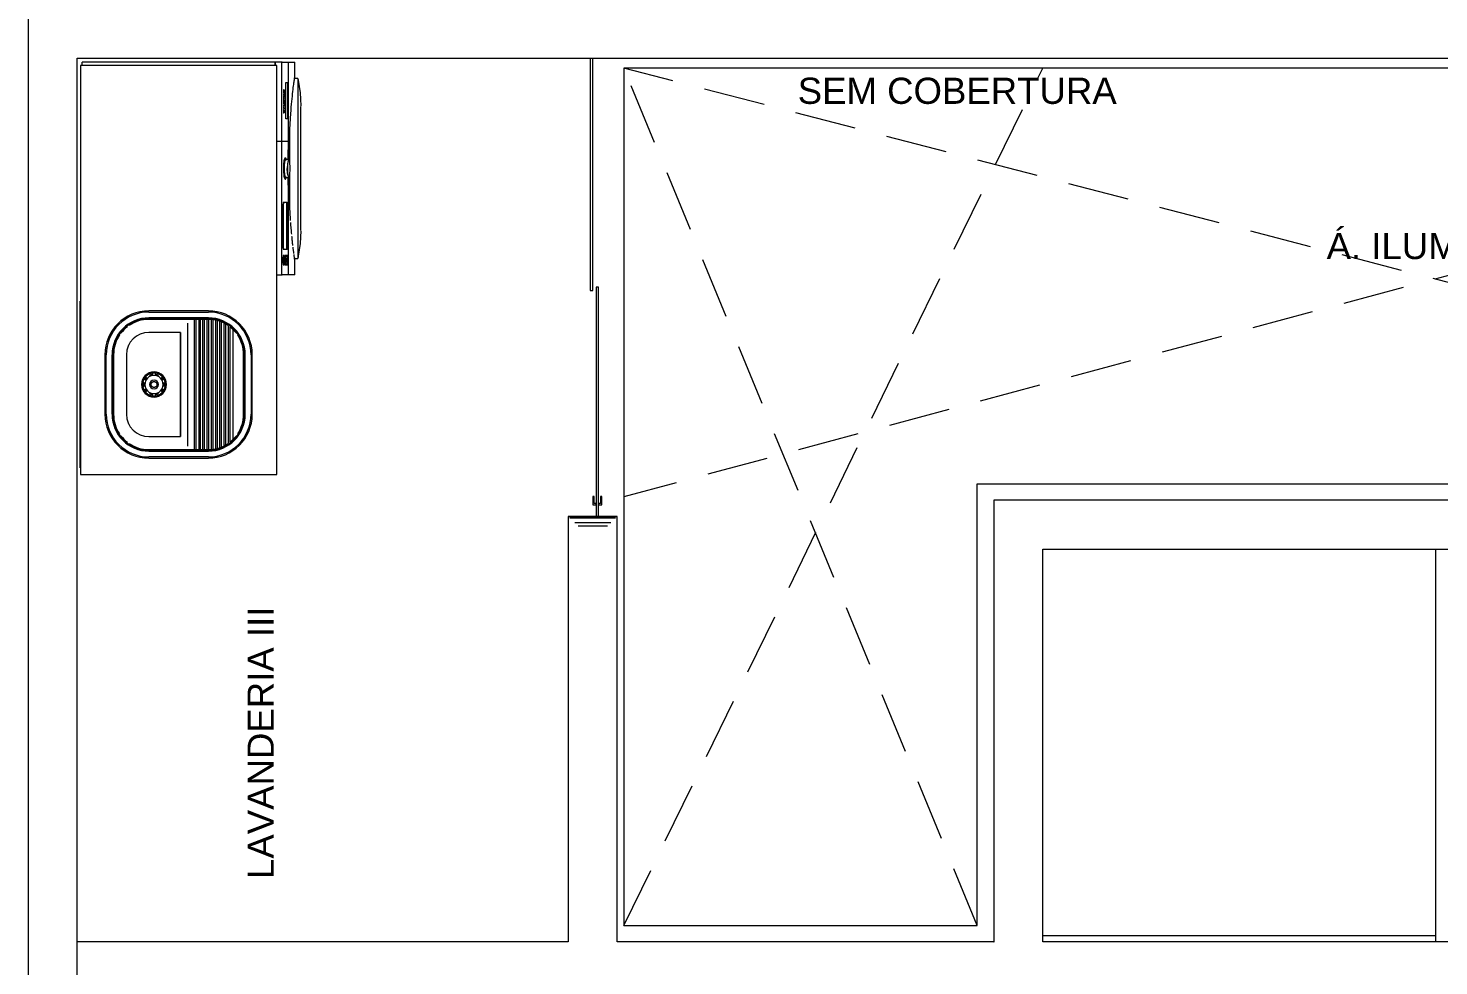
# Model space of a CAD drawing. Header units: millimetres. Extents: x 586.5 to 618.3, y 239.1 to 272.6.
# Drawn here: x 586.497 to 590.807, y 256.337 to 259.202 of the extents above; entities that cross this region are included whole.
import ezdxf

# ---------------------------------------------------------------- set-up
doc = ezdxf.new("R2010")
doc.units = ezdxf.units.MM
doc.header["$LTSCALE"] = 75
doc.linetypes.add('HIDDEN', pattern=[0.375, 0.25, -0.125])
for name, color, linetype, lineweight in [('A Arquitetura LRZ', 252, 'Continuous', 9), ('A Cumbuca LRZ', 254, 'HIDDEN', 9), ('A Esquadrias LRZ', 252, 'Continuous', 9), ('A Mobiliário LRZ', 253, 'Continuous', 9), ('A Projeção LRZ', 253, 'HIDDEN', 9)]:
    doc.layers.add(name, color=color, linetype=linetype, lineweight=lineweight)
doc.styles.add('R80', font='arial.ttf')

msp = doc.modelspace()

# ---------------------------------------------------------------- linework, layer by layer
at = {"layer": 'A Arquitetura LRZ'}
for p, q in [((586.4965, 272.5654), (586.4965, 240.1554)), ((586.6465, 259.1104), (590.9765, 259.1104)), ((586.6465, 254.9104), (586.6465, 259.1104)), ((589.4465, 257.7604), (589.4465, 256.4104)), ((593.2465, 257.7604), (589.4465, 257.7604)), ((588.1465, 257.7104), (588.1465, 256.4104)), ((588.2965, 257.7104), (588.1465, 257.7104)), ((588.2955, 257.7094), (588.1475, 257.7094)), ((588.2915, 257.7054), (588.1515, 257.7054)), ((588.2215, 257.7054), (588.2215, 257.7104)), ((588.2965, 256.4104), (588.2965, 257.7104)), ((588.2765, 257.6904), (588.1665, 257.6904)), ((588.2665, 257.6804), (588.1765, 257.6804)), ((589.5965, 256.4104), (589.5965, 257.6104)), ((589.5965, 257.6104), (593.3965, 257.6104)), ((590.7965, 257.6104), (590.7965, 256.4104)), ((588.1465, 256.4104), (586.6465, 256.4104)), ((589.4465, 256.4104), (588.2965, 256.4104)), ((589.4465, 256.4104), (589.4475, 256.4104)), ((589.5965, 256.4304), (590.7965, 256.4304)), ((593.3955, 256.4104), (589.5965, 256.4104))]:
    msp.add_line(p, q, dxfattribs=at)
at = {"layer": 'A Esquadrias LRZ'}
for p, q in [((588.2135, 259.1104), (588.2135, 258.4004)), ((588.2215, 258.4004), (588.2215, 259.1104)), ((588.2135, 258.4004), (588.2215, 258.4004)), ((588.2395, 258.4104), (588.2315, 258.4104)), ((588.2315, 258.4104), (588.2315, 257.7104)), ((588.2395, 257.7104), (588.2395, 258.4104)), ((588.2258, 257.7715), (588.2215, 257.7715)), ((588.2215, 257.7715), (588.2215, 257.7454)), ((588.2215, 257.7454), (588.2315, 257.7454)), ((588.2258, 257.7502), (588.2258, 257.7715)), ((588.2315, 257.7502), (588.2258, 257.7502)), ((588.2315, 257.7454), (588.2315, 257.7502)), ((588.2453, 257.7502), (588.2395, 257.7502)), ((588.2395, 257.7502), (588.2395, 257.7454)), ((588.2395, 257.7454), (588.2495, 257.7454)), ((588.2495, 257.7715), (588.2453, 257.7715)), ((588.2453, 257.7715), (588.2453, 257.7502)), ((588.2495, 257.7454), (588.2495, 257.7715))]:
    msp.add_line(p, q, dxfattribs=at)
at = {"layer": 'A Mobiliário LRZ'}
for p, q in [((587.2561, 259.0884), (586.6561, 259.0884)), ((586.6561, 259.0884), (586.6561, 257.8384)), ((587.2511, 259.0984), (586.6611, 259.0984)), ((586.6611, 259.0884), (586.6611, 259.0984)), ((587.2729, 259.0984), (587.2511, 259.0984)), ((587.2511, 259.0884), (587.2511, 259.0984)), ((587.2511, 259.0984), (587.2511, 259.0884)), ((587.2561, 257.8384), (587.2561, 259.0884)), ((587.2711, 258.8566), (587.2711, 259.0884)), ((587.2729, 259.0984), (587.2923, 259.0984)), ((587.2923, 259.0984), (587.3111, 259.0984)), ((587.2923, 258.8629), (587.2923, 259.0984)), ((587.3111, 259.0473), (587.3111, 259.0984)), ((587.2839, 258.9251), (587.2839, 259.0364)), ((587.2839, 259.0364), (587.2889, 259.0364)), ((587.2889, 259.0364), (587.2889, 258.9251)), ((587.3205, 259.0484), (587.3084, 259.0484)), ((587.3211, 259.0434), (587.3201, 259.0434)), ((587.3205, 259.0484), (587.3211, 259.0434)), ((587.3205, 259.0469), (587.3205, 258.7734)), ((587.3211, 259.0434), (587.3244, 259.024)), ((587.3211, 258.7734), (587.3211, 259.0419)), ((587.3211, 258.7734), (587.3211, 259.0419)), ((587.2757, 259.0113), (587.2773, 259.0113)), ((587.2757, 259.0093), (587.2772, 259.0093)), ((587.2757, 259.0007), (587.2773, 259.0007)), ((587.2757, 258.9987), (587.2773, 258.9987)), ((587.2757, 258.9906), (587.2773, 258.9906)), ((587.2758, 259.0064), (587.2774, 259.0064)), ((587.2759, 259.0126), (587.2775, 259.0126)), ((587.276, 259.0108), (587.2776, 259.0108)), ((587.276, 259.0093), (587.2775, 259.0093)), ((587.276, 259.008), (587.2776, 259.008)), ((587.276, 258.9919), (587.2776, 258.9919)), ((587.2761, 259.013), (587.2777, 259.013)), ((587.2761, 258.9997), (587.2777, 258.9997)), ((587.2762, 259.0074), (587.2778, 259.0074)), ((587.2762, 259.0054), (587.2778, 259.0054)), ((587.2765, 259.0121), (587.278, 259.0121)), ((587.2767, 259.001), (587.2774, 259.001)), ((587.2774, 258.9984), (587.2767, 258.9984)), ((587.2784, 259.0134), (587.2768, 259.0134)), ((587.2768, 258.989), (587.2784, 258.989)), ((587.2769, 259.0051), (587.2784, 259.0051)), ((587.277, 259.0016), (587.2777, 259.0016)), ((587.277, 258.9977), (587.2777, 258.9977)), ((587.2772, 259.0093), (587.2773, 259.0113)), ((587.2774, 259.0064), (587.2772, 259.0093)), ((587.2773, 259.0113), (587.2775, 259.0126)), ((587.2773, 259.0007), (587.2789, 259.0045)), ((587.2773, 259.0045), (587.2789, 259.0045)), ((587.2773, 259.0024), (587.278, 259.0024)), ((587.2773, 258.9987), (587.2773, 259.0007)), ((587.2789, 258.9949), (587.2773, 258.9987)), ((587.2773, 258.9969), (587.278, 258.9969)), ((587.2789, 258.9949), (587.2773, 258.9949)), ((587.2773, 258.9906), (587.2773, 258.9939)), ((587.2773, 258.9939), (587.2789, 258.9939)), ((587.2784, 258.989), (587.2773, 258.9906)), ((587.2773, 258.9874), (587.2784, 258.989)), ((587.2778, 259.0054), (587.2774, 259.0064)), ((587.2775, 259.0126), (587.2777, 259.013)), ((587.2776, 259.0108), (587.2775, 259.0093)), ((587.2775, 259.0097), (587.2782, 259.0097)), ((587.2775, 259.0093), (587.2776, 259.008)), ((587.2779, 259.0089), (587.2776, 259.0108)), ((587.2776, 259.008), (587.2778, 259.0074)), ((587.2776, 259.008), (587.2783, 259.008)), ((587.2789, 258.992), (587.2776, 258.9919)), ((587.2776, 258.9919), (587.2789, 258.9901)), ((587.2777, 259.013), (587.278, 259.0121)), ((587.2783, 259.001), (587.2777, 258.9997)), ((587.2777, 258.9997), (587.2783, 258.9984)), ((587.2778, 259.0074), (587.2778, 259.0054)), ((587.2778, 259.007), (587.2789, 259.007)), ((587.2778, 259.007), (587.2784, 259.007)), ((587.2778, 259.0056), (587.2787, 259.0056)), ((587.278, 259.0066), (587.2779, 259.0089)), ((587.278, 259.0121), (587.2782, 259.0097)), ((587.278, 259.0121), (587.2788, 259.0121)), ((587.2782, 259.0055), (587.278, 259.0066)), ((587.2782, 259.0097), (587.2783, 259.008)), ((587.2782, 259.0092), (587.2789, 259.0092)), ((587.2784, 259.0051), (587.2782, 259.0055)), ((587.2783, 259.0114), (587.2784, 259.0134)), ((587.2786, 259.0107), (587.2783, 259.0114)), ((587.2783, 259.008), (587.2784, 259.007)), ((587.2783, 258.9984), (587.2783, 259.001)), ((587.2784, 259.0134), (587.2788, 259.0121)), ((587.2784, 259.007), (587.2786, 259.0076)), ((587.2787, 259.0056), (587.2784, 259.0051)), ((587.2789, 259.0024), (587.2785, 259.0016)), ((587.2785, 259.0016), (587.2785, 258.9977)), ((587.2785, 258.9977), (587.2789, 258.9969)), ((587.2786, 259.0091), (587.2786, 259.0107)), ((587.2786, 259.0076), (587.2786, 259.0091)), ((587.2789, 259.007), (587.2787, 259.0056)), ((587.2788, 259.0121), (587.2789, 259.0092)), ((587.2789, 259.0092), (587.2789, 259.007)), ((587.2789, 259.0045), (587.2789, 259.0024)), ((587.2789, 258.9969), (587.2789, 258.9949)), ((587.2789, 258.9939), (587.2789, 258.992)), ((587.2789, 258.9901), (587.2789, 258.9878)), ((587.3244, 259.024), (587.327, 259.0045)), ((587.327, 259.0045), (587.3288, 258.9849)), ((587.2757, 258.9874), (587.2773, 258.9874)), ((587.2757, 258.9806), (587.2773, 258.9806)), ((587.2757, 258.9786), (587.2772, 258.9786)), ((587.2757, 258.9605), (587.2773, 258.9605)), ((587.2757, 258.95), (587.2773, 258.95)), ((587.2757, 258.9476), (587.2772, 258.9476)), ((587.2758, 258.9757), (587.2774, 258.9757)), ((587.2759, 258.9818), (587.2775, 258.9818)), ((587.276, 258.9861), (587.2776, 258.9861)), ((587.276, 258.98), (587.2776, 258.98)), ((587.276, 258.9785), (587.2775, 258.9785)), ((587.276, 258.9772), (587.2776, 258.9772)), ((587.276, 258.9476), (587.2775, 258.9476)), ((587.276, 258.946), (587.2776, 258.946)), ((587.2761, 258.9823), (587.2777, 258.9823)), ((587.2761, 258.952), (587.2776, 258.952)), ((587.2761, 258.9498), (587.2777, 258.9498)), ((587.2762, 258.9766), (587.2778, 258.9766)), ((587.2762, 258.9747), (587.2778, 258.9747)), ((587.2762, 258.9606), (587.2778, 258.9606)), ((587.2762, 258.9452), (587.2778, 258.9452)), ((587.2765, 258.9813), (587.278, 258.9813)), ((587.2765, 258.9526), (587.2781, 258.9526)), ((587.2765, 258.9507), (587.2781, 258.9507)), ((587.2766, 258.9727), (587.2773, 258.9727)), ((587.2766, 258.9645), (587.2773, 258.9645)), ((587.2784, 258.9826), (587.2768, 258.9826)), ((587.2768, 258.9707), (587.2784, 258.9707)), ((587.2769, 258.9743), (587.2784, 258.9743)), ((587.2769, 258.9665), (587.2785, 258.9665)), ((587.2769, 258.952), (587.2785, 258.952)), ((587.277, 258.97), (587.2786, 258.97)), ((587.277, 258.9671), (587.2786, 258.9671)), ((587.2771, 258.9685), (587.2786, 258.9685)), ((587.2772, 258.9786), (587.2773, 258.9806)), ((587.2774, 258.9757), (587.2772, 258.9786)), ((587.2772, 258.9503), (587.2788, 258.9503)), ((587.2772, 258.9476), (587.2773, 258.95)), ((587.2774, 258.9446), (587.2772, 258.9476)), ((587.2773, 258.984), (587.2773, 258.9874)), ((587.2789, 258.984), (587.2773, 258.984)), ((587.2773, 258.9806), (587.2775, 258.9818)), ((587.2773, 258.9727), (587.2781, 258.9727)), ((587.2773, 258.9708), (587.2773, 258.9727)), ((587.2782, 258.9708), (587.2773, 258.9708)), ((587.2773, 258.9707), (587.2789, 258.9707)), ((587.2773, 258.9665), (587.2789, 258.9665)), ((587.2773, 258.9645), (587.2773, 258.9664)), ((587.2773, 258.9664), (587.2782, 258.9664)), ((587.2781, 258.9645), (587.2773, 258.9645)), ((587.2773, 258.9605), (587.2773, 258.9625)), ((587.2773, 258.9625), (587.2789, 258.9625)), ((587.2784, 258.9562), (587.2773, 258.9605)), ((587.2773, 258.9563), (587.2784, 258.9563)), ((587.2773, 258.9542), (587.2773, 258.9562)), ((587.2773, 258.9562), (587.2784, 258.9562)), ((587.2789, 258.9542), (587.2773, 258.9542)), ((587.2773, 258.95), (587.2776, 258.952)), ((587.2778, 258.9747), (587.2774, 258.9757)), ((587.2774, 258.9685), (587.2789, 258.9685)), ((587.2775, 258.9818), (587.2777, 258.9823)), ((587.2776, 258.98), (587.2775, 258.9785)), ((587.2775, 258.9789), (587.2782, 258.9789)), ((587.2775, 258.9785), (587.2776, 258.9772)), ((587.2777, 258.9498), (587.2775, 258.9476)), ((587.2775, 258.9477), (587.2786, 258.9477)), ((587.2775, 258.9476), (587.2776, 258.946)), ((587.2783, 258.9476), (587.2775, 258.9476)), ((587.2789, 258.9878), (587.2776, 258.9861)), ((587.2776, 258.9861), (587.2789, 258.986)), ((587.2779, 258.9781), (587.2776, 258.98)), ((587.2776, 258.9772), (587.2778, 258.9766)), ((587.2776, 258.9772), (587.2783, 258.9772)), ((587.2776, 258.952), (587.2781, 258.9526)), ((587.2776, 258.946), (587.2778, 258.9452)), ((587.2777, 258.9823), (587.278, 258.9813)), ((587.2781, 258.9507), (587.2777, 258.9498)), ((587.2777, 258.9499), (587.2785, 258.9499)), ((587.2778, 258.9452), (587.2777, 258.9432)), ((587.2778, 258.9766), (587.2778, 258.9747)), ((587.2778, 258.9763), (587.2784, 258.9763)), ((587.2778, 258.9762), (587.2789, 258.9762)), ((587.2778, 258.9748), (587.2787, 258.9748)), ((587.2789, 258.9606), (587.2778, 258.9606)), ((587.2778, 258.9606), (587.2789, 258.9563)), ((587.2778, 258.9451), (587.2789, 258.9451)), ((587.278, 258.9759), (587.2779, 258.9781)), ((587.278, 258.9814), (587.2788, 258.9814)), ((587.278, 258.9813), (587.2782, 258.9789)), ((587.2782, 258.9747), (587.278, 258.9759)), ((587.278, 258.9432), (587.278, 258.9476)), ((587.278, 258.9476), (587.2783, 258.9476)), ((587.2781, 258.9727), (587.2786, 258.9725)), ((587.2781, 258.9719), (587.2787, 258.9719)), ((587.2781, 258.9652), (587.2788, 258.9652)), ((587.2785, 258.9646), (587.2781, 258.9645)), ((587.2781, 258.9526), (587.2785, 258.952)), ((587.2785, 258.9499), (587.2781, 258.9507)), ((587.2782, 258.9789), (587.2783, 258.9772)), ((587.2782, 258.9784), (587.2789, 258.9784)), ((587.2784, 258.9743), (587.2782, 258.9747)), ((587.2784, 258.9707), (587.2782, 258.9708)), ((587.2782, 258.9664), (587.2785, 258.9665)), ((587.2783, 258.9806), (587.2784, 258.9826)), ((587.2786, 258.9799), (587.2783, 258.9806)), ((587.2783, 258.9772), (587.2784, 258.9763)), ((587.2783, 258.9476), (587.2783, 258.9452)), ((587.2783, 258.9475), (587.2789, 258.9475)), ((587.2783, 258.9452), (587.2785, 258.9452)), ((587.2784, 258.9826), (587.2788, 258.9814)), ((587.2784, 258.9763), (587.2786, 258.9768)), ((587.2787, 258.9748), (587.2784, 258.9743)), ((587.2786, 258.97), (587.2784, 258.9707)), ((587.2785, 258.9665), (587.2786, 258.9671)), ((587.2788, 258.9652), (587.2785, 258.9646)), ((587.2785, 258.952), (587.2788, 258.9503)), ((587.2786, 258.9477), (587.2785, 258.9499)), ((587.2785, 258.9452), (587.2786, 258.9463)), ((587.2786, 258.9783), (587.2786, 258.9799)), ((587.2786, 258.9768), (587.2786, 258.9783)), ((587.2786, 258.9725), (587.2787, 258.9719)), ((587.2786, 258.9685), (587.2786, 258.97)), ((587.2786, 258.9671), (587.2786, 258.9685)), ((587.2786, 258.9463), (587.2786, 258.9477)), ((587.2789, 258.9762), (587.2787, 258.9748)), ((587.2787, 258.9719), (587.2789, 258.9707)), ((587.2789, 258.9451), (587.2787, 258.9432)), ((587.2788, 258.9814), (587.2789, 258.9784)), ((587.2789, 258.9665), (587.2788, 258.9652)), ((587.2788, 258.9503), (587.2789, 258.9475)), ((587.2789, 258.986), (587.2789, 258.984)), ((587.2789, 258.9784), (587.2789, 258.9762)), ((587.2789, 258.9707), (587.2789, 258.9685)), ((587.2789, 258.9685), (587.2789, 258.9665)), ((587.2789, 258.9625), (587.2789, 258.9606)), ((587.2789, 258.9563), (587.2789, 258.9542)), ((587.2789, 258.9475), (587.2789, 258.9451)), ((587.3288, 258.9849), (587.3298, 258.9653)), ((587.3299, 258.9634), (587.329, 258.9634)), ((587.3298, 258.9653), (587.3299, 258.9634)), ((587.3299, 258.7734), (587.3299, 258.962)), ((587.3299, 258.7734), (587.3299, 258.962)), ((587.2758, 258.9446), (587.2774, 258.9446)), ((587.2762, 258.9432), (587.2777, 258.9432)), ((587.2777, 258.9432), (587.2774, 258.9446)), ((587.2777, 258.9432), (587.2787, 258.9432)), ((587.2787, 258.9432), (587.278, 258.9432)), ((587.2889, 258.9251), (587.2839, 258.9251)), ((587.2959, 258.791), (587.2959, 258.8934)), ((587.2561, 258.8566), (587.2711, 258.8566)), ((587.2711, 258.8562), (587.2561, 258.8562)), ((587.2711, 258.8566), (587.2921, 258.8566)), ((587.2711, 258.4584), (587.2711, 258.8562)), ((587.292, 258.8562), (587.2711, 258.8562)), ((587.2822, 258.8059), (587.2814, 258.8059)), ((587.2927, 258.8009), (587.2814, 258.8009)), ((587.2847, 258.8012), (587.285, 258.8003)), ((587.285, 258.8003), (587.2852, 258.7994)), ((587.2852, 258.7994), (587.2854, 258.7985)), ((587.2882, 258.7778), (587.2881, 258.7771)), ((587.2881, 258.7771), (587.2881, 258.7764)), ((587.2881, 258.7764), (587.2881, 258.7758)), ((587.2881, 258.7758), (587.2881, 258.7752)), ((587.2881, 258.7752), (587.2881, 258.7745)), ((587.2881, 258.7745), (587.2881, 258.7739)), ((587.2881, 258.7739), (587.2881, 258.7734)), ((587.2881, 258.7728), (587.2881, 258.7734)), ((587.2881, 258.7722), (587.2881, 258.7728)), ((587.2883, 258.7799), (587.2882, 258.7791)), ((587.2882, 258.7791), (587.2882, 258.7784)), ((587.2882, 258.7784), (587.2882, 258.7778)), ((587.2884, 258.7814), (587.2883, 258.7806)), ((587.2883, 258.7806), (587.2883, 258.7799)), ((587.2885, 258.783), (587.2884, 258.7822)), ((587.2884, 258.7822), (587.2884, 258.7814)), ((587.2886, 258.7839), (587.2885, 258.783)), ((587.2887, 258.7848), (587.2886, 258.7839)), ((587.2888, 258.7858), (587.2887, 258.7848)), ((587.289, 258.7868), (587.2888, 258.7858)), ((587.2891, 258.7879), (587.289, 258.7868)), ((587.2893, 258.7891), (587.2891, 258.7879)), ((587.2895, 258.7904), (587.2893, 258.7891)), ((587.2897, 258.7918), (587.2895, 258.7904)), ((587.29, 258.7933), (587.2897, 258.7918)), ((587.2904, 258.795), (587.29, 258.7933)), ((587.3205, 258.7734), (587.3205, 258.4999)), ((587.3211, 258.5048), (587.3211, 258.7734)), ((587.3211, 258.5048), (587.3211, 258.7734)), ((587.3299, 258.5848), (587.3299, 258.7734)), ((587.3299, 258.5848), (587.3299, 258.7734)), ((587.2814, 258.7459), (587.2927, 258.7459)), ((587.2814, 258.7409), (587.2822, 258.7409)), ((587.2847, 258.7455), (587.285, 258.7464)), ((587.285, 258.7464), (587.2852, 258.7473)), ((587.2852, 258.7473), (587.2854, 258.7483)), ((587.2881, 258.7716), (587.2881, 258.7722)), ((587.2881, 258.7709), (587.2881, 258.7716)), ((587.2881, 258.7703), (587.2881, 258.7709)), ((587.2881, 258.7696), (587.2881, 258.7703)), ((587.2882, 258.769), (587.2881, 258.7696)), ((587.2882, 258.7683), (587.2882, 258.769)), ((587.2882, 258.7676), (587.2882, 258.7683)), ((587.2883, 258.7669), (587.2882, 258.7676)), ((587.2883, 258.7661), (587.2883, 258.7669)), ((587.2884, 258.7654), (587.2883, 258.7661)), ((587.2884, 258.7646), (587.2884, 258.7654)), ((587.2885, 258.7637), (587.2884, 258.7646)), ((587.2886, 258.7628), (587.2885, 258.7637)), ((587.2887, 258.7619), (587.2886, 258.7628)), ((587.2888, 258.7609), (587.2887, 258.7619)), ((587.289, 258.7599), (587.2888, 258.7609)), ((587.2891, 258.7588), (587.289, 258.7599)), ((587.2893, 258.7576), (587.2891, 258.7588)), ((587.2895, 258.7563), (587.2893, 258.7576)), ((587.2897, 258.7549), (587.2895, 258.7563)), ((587.29, 258.7534), (587.2897, 258.7549)), ((587.2904, 258.7518), (587.29, 258.7534)), ((587.2959, 258.6534), (587.2959, 258.7557)), ((587.2923, 258.4484), (587.2923, 258.6914)), ((587.2748, 258.5337), (587.2748, 258.6625)), ((587.2758, 258.6625), (587.2758, 258.5337)), ((587.2769, 258.6695), (587.276, 258.6695)), ((587.2863, 258.6695), (587.2769, 258.6695)), ((587.2877, 258.6695), (587.2863, 258.6695)), ((587.2863, 258.6695), (587.2863, 258.6412)), ((587.2863, 258.5267), (587.2863, 258.6695)), ((587.2888, 258.6412), (587.2888, 258.6625)), ((587.2863, 258.6412), (587.2888, 258.6412)), ((587.2888, 258.641), (587.2863, 258.641)), ((587.2863, 258.641), (587.2863, 258.6127)), ((587.2863, 258.6127), (587.2888, 258.6127)), ((587.2888, 258.6125), (587.2863, 258.6125)), ((587.2863, 258.6125), (587.2863, 258.5842)), ((587.2888, 258.6127), (587.2888, 258.641)), ((587.2888, 258.5842), (587.2888, 258.6125)), ((587.2863, 258.5842), (587.2888, 258.5842)), ((587.2888, 258.584), (587.2863, 258.584)), ((587.2863, 258.584), (587.2863, 258.5557)), ((587.2888, 258.5557), (587.2888, 258.584)), ((587.3289, 258.5637), (587.3272, 258.5441)), ((587.3299, 258.5834), (587.3289, 258.5637)), ((587.329, 258.5834), (587.3299, 258.5834)), ((587.276, 258.5267), (587.2769, 258.5267)), ((587.2769, 258.5267), (587.2863, 258.5267)), ((587.2863, 258.5557), (587.2888, 258.5557)), ((587.2888, 258.5555), (587.2863, 258.5555)), ((587.2863, 258.5555), (587.2863, 258.5267)), ((587.2863, 258.5267), (587.2877, 258.5267)), ((587.2888, 258.5337), (587.2888, 258.5555)), ((587.3247, 258.5246), (587.3214, 258.5052)), ((587.3272, 258.5441), (587.3247, 258.5246)), ((587.2751, 258.4845), (587.2751, 258.5025)), ((587.2769, 258.5075), (587.2759, 258.5075)), ((587.2759, 258.4795), (587.2769, 258.4795)), ((587.277, 258.5055), (587.276, 258.5055)), ((587.276, 258.4815), (587.277, 258.4815)), ((587.2761, 258.5025), (587.2761, 258.4845)), ((587.2764, 258.5015), (587.2764, 258.4855)), ((587.2764, 258.4855), (587.2764, 258.5015)), ((587.2792, 258.5075), (587.2769, 258.5075)), ((587.2769, 258.4795), (587.2792, 258.4795)), ((587.2791, 258.5055), (587.277, 258.5055)), ((587.277, 258.5055), (587.2791, 258.5055)), ((587.277, 258.4815), (587.2791, 258.4815)), ((587.2791, 258.4815), (587.277, 258.4815)), ((587.2782, 258.4991), (587.2772, 258.4991)), ((587.2782, 258.4981), (587.2772, 258.4981)), ((587.2782, 258.4949), (587.2772, 258.4949)), ((587.2772, 258.4906), (587.2782, 258.4906)), ((587.2772, 258.4896), (587.2782, 258.4896)), ((587.2773, 258.4939), (587.2773, 258.4949)), ((587.2773, 258.4949), (587.2782, 258.4949)), ((587.2782, 258.4949), (587.2773, 258.4949)), ((587.2773, 258.4949), (587.2773, 258.4939)), ((587.2782, 258.4939), (587.2773, 258.4939)), ((587.2782, 258.4939), (587.2773, 258.4939)), ((587.2773, 258.4939), (587.2782, 258.4939)), ((587.2776, 258.4961), (587.2775, 258.4966)), ((587.2775, 258.4966), (587.2776, 258.4961)), ((587.2775, 258.4922), (587.2776, 258.4927)), ((587.2776, 258.4927), (587.2775, 258.4922)), ((587.2782, 258.4949), (587.2782, 258.4939)), ((587.2782, 258.4939), (587.2782, 258.4949)), ((587.2787, 258.4975), (587.2787, 258.4915)), ((587.2787, 258.4915), (587.2787, 258.4975)), ((587.2797, 258.4855), (587.2797, 258.5015)), ((587.2797, 258.5015), (587.2797, 258.4855)), ((587.28, 258.4845), (587.28, 258.5025)), ((587.2811, 258.4845), (587.2811, 258.5025)), ((587.2828, 258.5075), (587.2819, 258.5075)), ((587.2819, 258.4795), (587.2828, 258.4795)), ((587.283, 258.5055), (587.282, 258.5055)), ((587.282, 258.5025), (587.282, 258.4845)), ((587.282, 258.4815), (587.283, 258.4815)), ((587.2824, 258.5015), (587.2824, 258.4855)), ((587.2824, 258.4855), (587.2824, 258.5015)), ((587.2883, 258.5075), (587.2828, 258.5075)), ((587.2828, 258.4795), (587.2883, 258.4795)), ((587.2882, 258.5055), (587.283, 258.5055)), ((587.283, 258.5055), (587.2882, 258.5055)), ((587.283, 258.4815), (587.2882, 258.4815)), ((587.2882, 258.4815), (587.283, 258.4815)), ((587.2855, 258.4922), (587.285, 258.4973)), ((587.285, 258.4973), (587.2863, 258.4973)), ((587.2863, 258.4973), (587.285, 258.4973)), ((587.285, 258.4973), (587.2855, 258.4922)), ((587.285, 258.4912), (587.285, 258.4922)), ((587.285, 258.4922), (587.2855, 258.4922)), ((587.2855, 258.4922), (587.285, 258.4922)), ((587.285, 258.4922), (587.285, 258.4912)), ((587.2863, 258.4912), (587.285, 258.4912)), ((587.285, 258.4912), (587.2863, 258.4912)), ((587.285, 258.4885), (587.285, 258.4895)), ((587.285, 258.4895), (587.2863, 258.4895)), ((587.2863, 258.4895), (587.285, 258.4895)), ((587.285, 258.4895), (587.285, 258.4885)), ((587.2863, 258.4885), (587.285, 258.4885)), ((587.285, 258.4885), (587.2863, 258.4885)), ((587.2852, 258.4963), (587.2853, 258.4973)), ((587.2853, 258.4973), (587.2852, 258.4963)), ((587.286, 258.4963), (587.2852, 258.4963)), ((587.2852, 258.4963), (587.2856, 258.4925)), ((587.2852, 258.4963), (587.286, 258.4963)), ((587.2856, 258.4925), (587.2852, 258.4963)), ((587.2853, 258.4912), (587.2853, 258.4922)), ((587.2853, 258.4922), (587.2853, 258.4912)), ((587.2853, 258.4885), (587.2853, 258.4895)), ((587.2853, 258.4895), (587.2853, 258.4885)), ((587.2856, 258.4925), (587.286, 258.4963)), ((587.286, 258.4963), (587.2856, 258.4925)), ((587.2863, 258.4973), (587.2858, 258.4922)), ((587.2858, 258.4922), (587.2863, 258.4973)), ((587.2858, 258.4922), (587.2863, 258.4922)), ((587.2863, 258.4922), (587.2858, 258.4922)), ((587.2863, 258.4922), (587.2863, 258.4912)), ((587.2863, 258.4912), (587.2863, 258.4922)), ((587.2863, 258.4895), (587.2863, 258.4885)), ((587.2863, 258.4885), (587.2863, 258.4895)), ((587.2888, 258.4855), (587.2888, 258.5015)), ((587.2888, 258.5015), (587.2888, 258.4855)), ((587.2891, 258.4845), (587.2891, 258.5025)), ((587.3084, 258.4984), (587.3205, 258.4984)), ((587.3111, 258.4484), (587.3111, 258.5001)), ((587.3201, 258.5034), (587.3211, 258.5034)), ((587.3211, 258.5034), (587.3205, 258.4984)), ((587.3214, 258.5052), (587.3211, 258.5034)), ((587.2561, 258.4484), (587.2729, 258.4484)), ((587.2923, 258.4484), (587.2729, 258.4484)), ((587.3111, 258.4484), (587.2923, 258.4484)), ((586.6551, 257.8584), (586.6551, 258.3684)), ((586.6551, 258.3684), (586.6561, 258.3684)), ((587.0471, 258.3384), (586.8651, 258.3384)), ((586.8651, 258.3346), (587.0471, 258.3346)), ((587.0471, 258.3169), (586.8651, 258.3169)), ((586.8651, 258.3141), (587.0471, 258.3141)), ((587.0471, 258.3121), (586.8651, 258.3121)), ((586.9839, 257.9255), (586.9839, 258.3012)), ((587.0044, 257.9153), (587.0044, 258.3114)), ((587.0098, 257.9147), (587.0098, 258.3121)), ((587.0184, 257.9147), (587.0184, 258.3121)), ((587.0226, 257.9147), (587.0226, 258.3121)), ((587.0306, 257.9147), (587.0306, 258.3121)), ((587.0355, 257.9147), (587.0355, 258.3121)), ((587.0435, 257.9147), (587.0435, 258.3121)), ((587.0486, 257.9149), (587.0486, 258.3118)), ((587.0565, 257.9162), (587.0565, 258.3106)), ((587.0615, 257.917), (587.0615, 258.3098)), ((587.0702, 257.9182), (587.0702, 258.3085)), ((587.0745, 257.919), (587.0745, 258.3078)), ((587.0824, 257.921), (587.0824, 258.3057)), ((587.0872, 257.9234), (587.0872, 258.3033)), ((587.0955, 257.9277), (587.0955, 258.2991)), ((586.9614, 258.2726), (586.8651, 258.2726)), ((586.9614, 258.2726), (586.8651, 258.2726)), ((586.9614, 257.9542), (586.9614, 258.2726)), ((586.9614, 258.2726), (586.9614, 257.9542)), ((587.1003, 257.9301), (587.1003, 258.2966)), ((587.1084, 257.9345), (587.1084, 258.2922)), ((587.1132, 257.9381), (587.1132, 258.2887)), ((587.1223, 257.9472), (587.1223, 258.2796)), ((587.1502, 258.2368), (587.1497, 258.2385)), ((586.7311, 258.2044), (586.7311, 258.0224)), ((586.7348, 258.0224), (586.7348, 258.2044)), ((586.7525, 258.2044), (586.7525, 258.0224)), ((586.7554, 258.0224), (586.7554, 258.2044)), ((586.7574, 258.2044), (586.7574, 258.0224)), ((586.7969, 258.2044), (586.7969, 258.0224)), ((586.7969, 258.2044), (586.7969, 258.0224)), ((587.1548, 258.0224), (587.1548, 258.2044)), ((587.1568, 258.2044), (587.1568, 258.0224)), ((587.1596, 258.0224), (587.1596, 258.2044)), ((587.1773, 258.2044), (587.1773, 258.0224)), ((587.1811, 258.0224), (587.1811, 258.2044)), ((586.8721, 258.1141), (586.8722, 258.1144)), ((586.8721, 258.1137), (586.8721, 258.1141)), ((586.8721, 258.1134), (586.8721, 258.1137)), ((586.8721, 258.1132), (586.8721, 258.1134)), ((586.8721, 258.1128), (586.8721, 258.1132)), ((586.8722, 258.1125), (586.8721, 258.1128)), ((586.8722, 258.1148), (586.8723, 258.1151)), ((586.8722, 258.1144), (586.8722, 258.1148)), ((586.8722, 258.1121), (586.8722, 258.1125)), ((586.8723, 258.1118), (586.8722, 258.1121)), ((586.8723, 258.1151), (586.8724, 258.1155)), ((586.8723, 258.1114), (586.8723, 258.1118)), ((586.8724, 258.1111), (586.8723, 258.1114)), ((586.8724, 258.1155), (586.8725, 258.1158)), ((586.8725, 258.1107), (586.8724, 258.1111)), ((586.8725, 258.1158), (586.8726, 258.1162)), ((586.8726, 258.1104), (586.8725, 258.1107)), ((586.8726, 258.1162), (586.8727, 258.1165)), ((586.8728, 258.1101), (586.8726, 258.1104)), ((586.8727, 258.1165), (586.8728, 258.1168)), ((586.8728, 258.1168), (586.873, 258.1172)), ((586.8729, 258.1097), (586.8728, 258.1101)), ((586.873, 258.1094), (586.8729, 258.1097)), ((586.873, 258.1172), (586.8731, 258.1175)), ((586.8732, 258.1091), (586.873, 258.1094)), ((586.8731, 258.1175), (586.8733, 258.1178)), ((586.8734, 258.1088), (586.8732, 258.1091)), ((586.8733, 258.1178), (586.8735, 258.1181)), ((586.8736, 258.1085), (586.8734, 258.1088)), ((586.8735, 258.1181), (586.8737, 258.1184)), ((586.8738, 258.1082), (586.8736, 258.1085)), ((586.8737, 258.1184), (586.8739, 258.1187)), ((586.874, 258.1079), (586.8738, 258.1082)), ((586.8739, 258.1187), (586.8741, 258.119)), ((586.8742, 258.1076), (586.874, 258.1079)), ((586.8741, 258.119), (586.8743, 258.1192)), ((586.8745, 258.1074), (586.8742, 258.1076)), ((586.8743, 258.1192), (586.8746, 258.1195)), ((586.8747, 258.1071), (586.8745, 258.1074)), ((586.8746, 258.1195), (586.8748, 258.1198)), ((586.875, 258.1069), (586.8747, 258.1071)), ((586.8748, 258.1198), (586.8751, 258.12)), ((586.8752, 258.1066), (586.875, 258.1069)), ((586.8751, 258.12), (586.8753, 258.1202)), ((586.8755, 258.1064), (586.8752, 258.1066)), ((586.8753, 258.1202), (586.8756, 258.1205)), ((586.8758, 258.1062), (586.8755, 258.1064)), ((586.8756, 258.1205), (586.8759, 258.1207)), ((586.8761, 258.106), (586.8758, 258.1062)), ((586.8759, 258.1207), (586.8762, 258.1209)), ((586.8764, 258.1058), (586.8761, 258.106)), ((586.8762, 258.1209), (586.8765, 258.121)), ((586.8767, 258.1056), (586.8764, 258.1058)), ((586.8765, 258.121), (586.8768, 258.1212)), ((586.877, 258.1054), (586.8767, 258.1056)), ((586.8768, 258.1212), (586.8771, 258.1214)), ((586.8773, 258.1053), (586.877, 258.1054)), ((586.8771, 258.1214), (586.8775, 258.1215)), ((586.8776, 258.1051), (586.8773, 258.1053)), ((586.8775, 258.1215), (586.8778, 258.1217)), ((586.878, 258.105), (586.8776, 258.1051)), ((586.8778, 258.1217), (586.8781, 258.1218)), ((586.8783, 258.1049), (586.878, 258.105)), ((586.8781, 258.1218), (586.8785, 258.1219)), ((586.8786, 258.1048), (586.8783, 258.1049)), ((586.8785, 258.1219), (586.8788, 258.122)), ((586.879, 258.1047), (586.8786, 258.1048)), ((586.8788, 258.122), (586.8792, 258.1221)), ((586.8793, 258.1046), (586.879, 258.1047)), ((586.8792, 258.1221), (586.8795, 258.1221)), ((586.8797, 258.1046), (586.8793, 258.1046)), ((586.8795, 258.1221), (586.8799, 258.1222)), ((586.88, 258.1045), (586.8797, 258.1046)), ((586.8799, 258.1222), (586.8802, 258.1222)), ((586.8804, 258.1045), (586.88, 258.1045)), ((586.8802, 258.1222), (586.8806, 258.1223)), ((586.8808, 258.1045), (586.8804, 258.1045)), ((586.8806, 258.1223), (586.8809, 258.1223)), ((586.8811, 258.1045), (586.8808, 258.1045)), ((586.8809, 258.1223), (586.8813, 258.1223)), ((586.8815, 258.1045), (586.8811, 258.1045)), ((586.8813, 258.1223), (586.8816, 258.1222)), ((586.8818, 258.1045), (586.8815, 258.1045)), ((586.8816, 258.1222), (586.882, 258.1222)), ((586.8822, 258.1045), (586.8818, 258.1045)), ((586.882, 258.1222), (586.8823, 258.1222)), ((586.8825, 258.1046), (586.8822, 258.1045)), ((586.8823, 258.1222), (586.8827, 258.1221)), ((586.8829, 258.1047), (586.8825, 258.1046)), ((586.8827, 258.1221), (586.883, 258.122)), ((586.8832, 258.1047), (586.8829, 258.1047)), ((586.883, 258.122), (586.8834, 258.1219)), ((586.8836, 258.1048), (586.8832, 258.1047)), ((586.8834, 258.1219), (586.8837, 258.1218)), ((586.8839, 258.1049), (586.8836, 258.1048)), ((586.8837, 258.1218), (586.8841, 258.1217)), ((586.8842, 258.1051), (586.8839, 258.1049)), ((586.8841, 258.1217), (586.8844, 258.1216)), ((586.8846, 258.1052), (586.8842, 258.1051)), ((586.8844, 258.1216), (586.8847, 258.1215)), ((586.8849, 258.1054), (586.8846, 258.1052)), ((586.8847, 258.1215), (586.885, 258.1213)), ((586.8852, 258.1055), (586.8849, 258.1054)), ((586.885, 258.1213), (586.8854, 258.1211)), ((586.8855, 258.1057), (586.8852, 258.1055)), ((586.8854, 258.1211), (586.8857, 258.121)), ((586.8858, 258.1059), (586.8855, 258.1057)), ((586.8857, 258.121), (586.886, 258.1208)), ((586.8861, 258.1061), (586.8858, 258.1059)), ((586.886, 258.1208), (586.8863, 258.1206)), ((586.8864, 258.1063), (586.8861, 258.1061)), ((586.8863, 258.1206), (586.8865, 258.1203)), ((586.8867, 258.1065), (586.8864, 258.1063)), ((586.8865, 258.1203), (586.8868, 258.1201)), ((586.887, 258.1067), (586.8867, 258.1065)), ((586.8868, 258.1201), (586.8871, 258.1199)), ((586.8872, 258.107), (586.887, 258.1067)), ((586.8871, 258.1199), (586.8873, 258.1196)), ((586.8875, 258.1072), (586.8872, 258.107)), ((586.8873, 258.1196), (586.8876, 258.1194)), ((586.8877, 258.1075), (586.8875, 258.1072)), ((586.8876, 258.1194), (586.8878, 258.1191)), ((586.8879, 258.1078), (586.8877, 258.1075)), ((586.8878, 258.1191), (586.888, 258.1188)), ((586.8882, 258.1081), (586.8879, 258.1078)), ((586.888, 258.1188), (586.8883, 258.1186)), ((586.8884, 258.1083), (586.8882, 258.1081)), ((586.8883, 258.1186), (586.8885, 258.1183)), ((586.8886, 258.1086), (586.8884, 258.1083)), ((586.8885, 258.1183), (586.8886, 258.118)), ((586.8886, 258.118), (586.8888, 258.1176)), ((586.8887, 258.1089), (586.8886, 258.1086)), ((586.8889, 258.1093), (586.8887, 258.1089)), ((586.8888, 258.1176), (586.889, 258.1173)), ((586.8891, 258.1096), (586.8889, 258.1093)), ((586.889, 258.1173), (586.8891, 258.117)), ((586.8891, 258.117), (586.8893, 258.1167)), ((586.8892, 258.1099), (586.8891, 258.1096)), ((586.8893, 258.1102), (586.8892, 258.1099)), ((586.8893, 258.1167), (586.8894, 258.1164)), ((586.8895, 258.1106), (586.8893, 258.1102)), ((586.8894, 258.1164), (586.8895, 258.116)), ((586.8895, 258.116), (586.8896, 258.1157)), ((586.8896, 258.1109), (586.8895, 258.1106)), ((586.8896, 258.1157), (586.8897, 258.1153)), ((586.8897, 258.1113), (586.8896, 258.1109)), ((586.8897, 258.1153), (586.8898, 258.115)), ((586.8898, 258.112), (586.8897, 258.1116)), ((586.8897, 258.1116), (586.8897, 258.1113)), ((586.8898, 258.115), (586.8898, 258.1146)), ((586.8898, 258.1146), (586.8899, 258.1143)), ((586.8899, 258.1123), (586.8898, 258.112)), ((586.8899, 258.1143), (586.8899, 258.1139)), ((586.8899, 258.1139), (586.8899, 258.1136)), ((586.8899, 258.1136), (586.8899, 258.1134)), ((586.8899, 258.1134), (586.8899, 258.113)), ((586.8899, 258.113), (586.8899, 258.1127)), ((586.8899, 258.1127), (586.8899, 258.1123)), ((586.8651, 257.9542), (586.9614, 257.9542)), ((586.8651, 257.9542), (586.9614, 257.9542)), ((587.1497, 257.9882), (587.1502, 257.9899)), ((586.8651, 257.9147), (587.0471, 257.9147)), ((587.0471, 257.9127), (586.8651, 257.9127)), ((586.8651, 257.9098), (587.0471, 257.9098)), ((587.0471, 257.8921), (586.8651, 257.8921)), ((586.8651, 257.8884), (587.0471, 257.8884)), ((586.6551, 257.8584), (586.6561, 257.8584)), ((586.6561, 257.8384), (587.2561, 257.8384))]:
    msp.add_line(p, q, dxfattribs=at)
for centre, radius, start, end in [((586.8651, 258.2044), 0.134, 90, 180), ((586.8651, 258.2044), 0.1302, 90, 180), ((586.8651, 258.2044), 0.1125, 90, 180), ((586.8651, 258.2044), 0.1097, 90, 180), ((586.8651, 258.2044), 0.1077, 90, 123.7897), ((587.0471, 258.2044), 0.134, 0, 90), ((587.0471, 258.2044), 0.1302, 0, 90), ((587.0471, 258.2044), 0.1125, 0, 90), ((587.0471, 258.2044), 0.1097, 0, 90), ((587.0471, 258.2044), 0.1077, 56.2103, 90), ((586.8651, 258.2044), 0.1077, 146.2103, 180), ((586.8651, 258.2044), 0.1077, 127.5498, 142.4502), ((586.8651, 258.2044), 0.0682, 90, 180), ((586.8651, 258.2044), 0.0682, 110.0287, 114.9713), ((587.0471, 258.2044), 0.1077, 37.5498, 52.4502), ((587.0471, 258.2044), 0.1077, 0, 33.7897), ((586.8651, 258.2044), 0.0682, 155.0287, 159.9713), ((586.881, 258.1134), 0.0383, 0, 180), ((586.881, 258.1134), 0.0349, 0, 180), ((586.881, 258.1134), 0.0311, 135.3997, 155.5402), ((586.881, 258.1134), 0.0278, 0, 180), ((586.881, 258.1134), 0.0322, 141.7186, 145.9258), ((586.881, 258.1134), 0.0311, 96.2896, 117.8317), ((586.881, 258.1134), 0.0136, 0, 180), ((586.881, 258.1134), 0.0322, 106.7187, 110.144), ((586.881, 258.1134), 0.0311, 62.1683, 83.7104), ((586.881, 258.1134), 0.0322, 69.856, 73.2813), ((586.881, 258.1134), 0.0311, 24.4598, 44.6003), ((586.881, 258.1134), 0.0322, 34.0742, 38.2814), ((586.881, 258.1134), 0.0383, 180, 0), ((586.881, 258.1134), 0.0349, 180, 0), ((586.881, 258.1134), 0.0322, 178.9208, 180), ((586.881, 258.1134), 0.0322, 180, 181.0792), ((586.881, 258.1134), 0.0311, 169.0728, 180), ((586.881, 258.1134), 0.0311, 180, 190.9272), ((586.881, 258.1134), 0.0311, 204.4598, 224.6003), ((586.881, 258.1134), 0.0278, 180, 0), ((586.881, 258.1134), 0.0322, 214.0742, 218.2814), ((586.881, 258.1134), 0.0311, 242.1683, 263.7104), ((586.881, 258.1134), 0.0136, 180, 0), ((586.881, 258.1134), 0.0322, 249.856, 253.2813), ((586.881, 258.1134), 0.0311, 276.2896, 297.8317), ((586.881, 258.1134), 0.0322, 286.7187, 290.144), ((586.881, 258.1134), 0.0311, 315.3997, 335.5402), ((586.881, 258.1134), 0.0322, 321.7186, 325.9258), ((586.881, 258.1134), 0.0311, 0, 10.9272), ((586.881, 258.1134), 0.0311, 349.0728, 0), ((586.881, 258.1134), 0.0322, 0, 1.0792), ((586.881, 258.1134), 0.0322, 358.9208, 0), ((586.8651, 258.0224), 0.134, 180, 270), ((586.8651, 258.0224), 0.1302, 180, 270), ((586.8651, 258.0224), 0.1125, 180, 270), ((586.8651, 258.0224), 0.1097, 180, 270), ((586.8651, 258.0224), 0.1077, 180, 213.7897), ((586.8651, 258.0224), 0.0682, 180, 270), ((586.8651, 258.0224), 0.0682, 200.0287, 204.9713), ((587.0471, 258.0224), 0.1302, 270, 0), ((587.0471, 258.0224), 0.134, 270, 0), ((587.0471, 258.0224), 0.1125, 270, 0), ((587.0471, 258.0224), 0.1097, 270, 0), ((587.0471, 258.0224), 0.1077, 326.2103, 0), ((586.8651, 258.0224), 0.1077, 217.5498, 232.4502), ((586.8651, 258.0224), 0.0682, 245.0287, 249.9713), ((587.0471, 258.0224), 0.1077, 307.5498, 322.4502), ((586.8651, 258.0224), 0.1077, 236.2103, 270), ((587.0471, 258.0224), 0.1077, 270, 303.7897)]:
    msp.add_arc(centre, radius, start, end, dxfattribs=at)
for centre, major_axis, ratio, start_param, end_param in [((587.2814, 258.7734), (0, 0.0325), 0.153831, 0, 1.570796), ((587.2814, 258.7734), (0, 0.0325), 0.153831, 1.570796, 3.141593), ((587.2822, 258.7734), (0, 0.0325), 0.153831, 0, 1.570796), ((587.2822, 258.7734), (0, -0.0325), 0.153831, 4.712389, 6.898497), ((587.2829, 258.7734), (0, 0.0275), 0.153831, 0.070116, 1.570796), ((587.2829, 258.7734), (0, 0.0275), 0.153831, 1.570796, 3.141593), ((587.2814, 258.7734), (0, -0.0275), 0.153831, 3.141593, 3.284438), ((587.2829, 258.7734), (0, 0.0275), 0.153831, 5.969026, 6.283185), ((587.2822, 258.7734), (0, -0.0325), 0.153831, 2.526281, 2.894427), ((587.2927, 258.7734), (0, 0.0275), 0.153831, 4.712389, 7.853982), ((587.2927, 258.7734), (0, 0.0275), 0.153831, 1.570796, 4.712389), ((587.2927, 258.7734), (0, 0.0265), 0.153831, 4.712389, 7.853982), ((587.2927, 258.7734), (0, 0.0265), 0.153831, 1.570796, 4.712389), ((587.2829, 258.7734), (0, -0.0275), 0.153831, 0.062848, 0.314159), ((587.2814, 258.7734), (0, -0.0325), 0.153831, 0.423417, 0.611267), ((587.276, 258.6625), (0, 0.007), 0.160266, 0, 1.570796), ((587.2769, 258.6625), (0, 0.007), 0.160266, 0, 1.570796), ((587.2877, 258.6625), (0, 0.007), 0.160266, 4.712389, 6.283185), ((587.276, 258.5337), (0, 0.007), 0.160266, 1.570796, 3.141593), ((587.2769, 258.5337), (0, 0.007), 0.160266, 1.570796, 3.141593), ((587.2877, 258.5337), (0, 0.007), 0.160266, 3.141593, 4.712389), ((587.2759, 258.5025), (0, -0.005), 0.160266, 3.141593, 4.712389), ((587.2759, 258.4845), (0, -0.005), 0.160266, 4.712389, 6.283185), ((587.276, 258.5015), (0, -0.004), 0.160266, 3.141593, 4.45059), ((587.276, 258.5015), (0, -0.004), 0.160266, 3.141593, 4.45059), ((587.276, 258.4855), (0, -0.004), 0.160266, 4.974188, 6.283185), ((587.276, 258.4855), (0, -0.004), 0.160266, 4.974188, 6.283185), ((587.2769, 258.5025), (0, -0.005), 0.160266, 3.141593, 4.712389), ((587.2769, 258.4845), (0, -0.005), 0.160266, 4.712389, 6.283185), ((587.277, 258.5015), (0, -0.004), 0.160266, 3.141593, 4.712389), ((587.277, 258.5015), (0, -0.004), 0.160266, 3.141593, 4.712389), ((587.277, 258.4855), (0, -0.004), 0.160266, 4.712389, 6.283185), ((587.277, 258.4855), (0, -0.004), 0.160266, 4.712389, 6.283185), ((587.2782, 258.4944), (0, -0.00474), 0.160266, 3.207739, 4.221555), ((587.2782, 258.4944), (0, -0.00474), 0.160266, 3.207739, 4.221555), ((587.2782, 258.4944), (0, -0.00474), 0.160266, 5.182206, 6.196022), ((587.2782, 258.4944), (0, -0.00474), 0.160266, 5.182206, 6.196022), ((587.2782, 258.4944), (0, -0.00374), 0.160266, 5.182206, 10.504741), ((587.2782, 258.4944), (0, -0.00374), 0.160266, 5.182206, 10.504741), ((587.2772, 258.4944), (0, -0.00374), 0.160266, 0.703275, 2.437528), ((587.2772, 258.4944), (0, -0.00374), 0.160266, 0.703275, 2.437528), ((587.2772, 258.4944), (0, -0.00474), 0.160266, 0.874389, 2.426048), ((587.2772, 258.4944), (0, -0.00474), 0.160266, 0.874389, 2.426048), ((587.2782, 258.4944), (0, -0.00474), 0.160266, 0, 3.141593), ((587.2782, 258.4944), (0, -0.00474), 0.160266, 0, 3.141593), ((587.2791, 258.5015), (0, 0.004), 0.160266, 4.712389, 6.283185), ((587.2791, 258.5015), (0, -0.004), 0.160266, 1.570796, 3.141593), ((587.2791, 258.4855), (0, -0.004), 0.160266, 0, 1.570796), ((587.2791, 258.4855), (0, -0.004), 0.160266, 0, 1.570796), ((587.2792, 258.5025), (0, -0.005), 0.160266, 1.570796, 3.141593), ((587.2792, 258.4845), (0, -0.005), 0.160266, 0, 1.570796), ((587.2819, 258.5025), (0, -0.005), 0.160266, 3.141593, 4.712389), ((587.2819, 258.4845), (0, -0.005), 0.160266, 4.712389, 6.283185), ((587.282, 258.5015), (0, -0.004), 0.160266, 3.141593, 4.45059), ((587.282, 258.5015), (0, -0.004), 0.160266, 3.141593, 4.45059), ((587.282, 258.4855), (0, -0.004), 0.160266, 4.974188, 6.283185), ((587.282, 258.4855), (0, -0.004), 0.160266, 4.974188, 6.283185), ((587.2828, 258.5025), (0, -0.005), 0.160266, 3.141593, 4.712389), ((587.2828, 258.4845), (0, -0.005), 0.160266, 4.712389, 6.283185), ((587.283, 258.5015), (0, -0.004), 0.160266, 3.141593, 4.712389), ((587.283, 258.5015), (0, -0.004), 0.160266, 3.141593, 4.712389), ((587.283, 258.4855), (0, -0.004), 0.160266, 4.712389, 6.283185), ((587.283, 258.4855), (0, -0.004), 0.160266, 4.712389, 6.283185), ((587.2882, 258.5015), (0, 0.004), 0.160266, 4.712389, 6.283185), ((587.2882, 258.5015), (0, -0.004), 0.160266, 1.570796, 3.141593), ((587.2882, 258.4855), (0, -0.004), 0.160266, 0, 1.570796), ((587.2882, 258.4855), (0, -0.004), 0.160266, 0, 1.570796), ((587.2883, 258.5025), (0, -0.005), 0.160266, 1.570796, 3.141593), ((587.2883, 258.4845), (0, -0.005), 0.160266, 0, 1.570796)]:
    msp.add_ellipse(centre, major_axis=major_axis, ratio=ratio, start_param=start_param, end_param=end_param, dxfattribs=at)
for points, knots in [([(587.2711, 259.0884), (587.2711, 259.0899), (587.2712, 259.0929), (587.2717, 259.0962), (587.2723, 259.098), (587.2727, 259.0984), (587.2729, 259.0984)], [0, 0, 0, 0, 0.285714, 0.571429, 0.785714, 1, 1, 1, 1]), ([(587.2928, 258.7995), (587.2928, 258.8005), (587.293, 258.8182), (587.2938, 258.8523), (587.296, 258.8993), (587.2989, 258.9421), (587.3021, 258.9792), (587.3052, 259.0095), (587.308, 259.0319), (587.3097, 259.0433), (587.3106, 259.0479), (587.3108, 259.0487), (587.3109, 259.0487)], [0.5299105, 0.5299105, 0.5299105, 0.5299105, 0.5333333, 0.5916667, 0.65, 0.7083333, 0.7666667, 0.825, 0.8833333, 0.9416667, 0.9708333, 1, 1, 1, 1]), ([(587.2909, 258.7995), (587.2909, 258.8002), (587.291, 258.8119), (587.2912, 258.8237), (587.2914, 258.8346)], [-0.3450461, -0.3450461, -0.3450461, -0.3450461, -0.3333333, -0.1328497, -0.1328497, -0.1328497, -0.1328497]), ([(587.2923, 258.6914), (587.2916, 258.7092), (587.2912, 258.7279), (587.2909, 258.7468), (587.2909, 258.7472)], [-1, -1, -1, -1, -0.6666667, -0.6591012, -0.6591012, -0.6591012, -0.6591012]), ([(587.2983, 258.6147), (587.2978, 258.6216), (587.2962, 258.645), (587.294, 258.688), (587.293, 258.7266), (587.2928, 258.7464), (587.2928, 258.7472)], [0.3038574, 0.3038574, 0.3038574, 0.3038574, 0.3333333, 0.4, 0.4666667, 0.4693158, 0.4693158, 0.4693158, 0.4693158]), ([(587.3018, 258.5723), (587.3013, 258.5778), (587.3002, 258.5895), (587.2992, 258.6021), (587.2987, 258.6086)], [0.23834993, 0.23834993, 0.23834993, 0.23834993, 0.26666667, 0.29511763, 0.29511763, 0.29511763, 0.29511763]), ([(587.3053, 258.5382), (587.3048, 258.5423), (587.3039, 258.551), (587.3029, 258.5607), (587.3024, 258.5659)], [0.1726379, 0.1726379, 0.1726379, 0.1726379, 0.2, 0.22730519, 0.22730519, 0.22730519, 0.22730519]), ([(587.3083, 258.514), (587.3079, 258.5166), (587.3072, 258.5222), (587.3064, 258.529), (587.3059, 258.5326)], [0.10672759, 0.10672759, 0.10672759, 0.10672759, 0.13333333, 0.15976999, 0.15976999, 0.15976999, 0.15976999]), ([(587.3103, 258.5009), (587.3101, 258.5019), (587.3097, 258.5044), (587.3091, 258.5081), (587.3088, 258.5103)], [0.04059643, 0.04059643, 0.04059643, 0.04059643, 0.06666667, 0.09259592, 0.09259592, 0.09259592, 0.09259592]), ([(587.2729, 258.4484), (587.2727, 258.4484), (587.2725, 258.4485), (587.2721, 258.4493), (587.2718, 258.4505), (587.2714, 258.4526), (587.2711, 258.4554), (587.2711, 258.4576), (587.2711, 258.4584)], [0, 0, 0, 0, 0.142857, 0.285714, 0.428571, 0.571429, 0.857143, 1, 1, 1, 1])]:
    msp.add_open_spline(points, degree=3, knots=knots, dxfattribs=at)
for points in [[(587.291, 258.806), (587.2912, 258.8252), (587.2916, 258.8443), (587.2923, 258.8628)], [(587.2921, 258.8566), (587.2921, 258.8577), (587.2922, 258.8597), (587.2922, 258.8618), (587.2923, 258.8629)], [(587.2914, 258.8347), (587.2916, 258.8419), (587.2918, 258.8491), (587.292, 258.8562)], [(587.2909, 258.7995), (587.2909, 258.8002), (587.2909, 258.8008), (587.2909, 258.8015)], [(587.2915, 258.7196), (587.2913, 258.7283), (587.2911, 258.7371), (587.291, 258.7459)], [(587.2923, 258.6915), (587.292, 258.7004), (587.2917, 258.7094), (587.2915, 258.7185)], [(587.3109, 258.4987), (587.3108, 258.4987), (587.3107, 258.499), (587.3106, 258.4996)]]:
    msp.add_open_spline(points, degree=3, dxfattribs=at)
at = {"layer": 'A Projeção LRZ'}
for p, q in [((593.1965, 259.0804), (588.3165, 259.0804)), ((588.3165, 259.0804), (588.3165, 256.4604)), ((589.3965, 256.4604), (589.3965, 257.8104)), ((589.3965, 257.8104), (593.1965, 257.8104)), ((588.3165, 256.4604), (589.3965, 256.4604))]:
    msp.add_line(p, q, dxfattribs=at)
at = {"layer": 'A Projeção LRZ', "ltscale": 0.01}
for p, q in [((589.3965, 256.4604), (588.3165, 259.0804)), ((588.3165, 256.4604), (589.5965, 259.0804)), ((593.1965, 257.8104), (588.3165, 259.0804)), ((593.1965, 259.0804), (588.3165, 257.7704))]:
    msp.add_line(p, q, dxfattribs=at)

# ---------------------------------------------------------------- texts
at = {"layer": 'A Cumbuca LRZ', "style": 'R80'}
for s, p in [('SEM COBERTURA', (588.8477, 258.9708)), ('Á. ILUMINAÇÃO', (590.4638, 258.4966))]:
    msp.add_text(s, height=0.08, dxfattribs=at).set_placement(p)
msp.add_text('LAVANDERIA III', height=0.08, rotation=90, dxfattribs=at).set_placement((587.2469, 256.6026))

doc.saveas('drawing.dxf')
